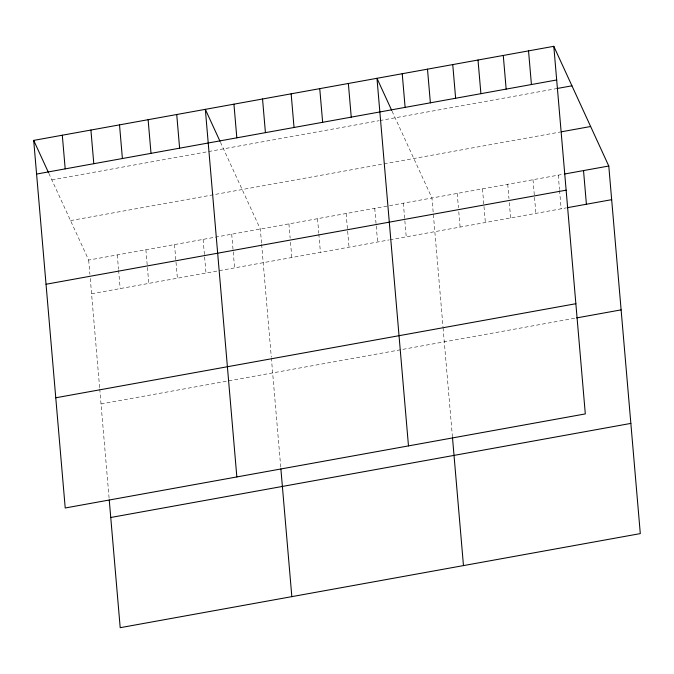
<?xml version="1.0" encoding="UTF-8"?>
<svg xmlns="http://www.w3.org/2000/svg" width="674" height="674" viewBox="0 0 674 674"><rect width="100%" height="100%" fill="white"/><g stroke="black" fill="none" stroke-linecap="round" stroke-linejoin="round"><path stroke-width="0.51" stroke-dasharray="3.37 2.53" d="M51.847 179.891L378.763 120.756M379.791 120.57L555.78 88.741M70.543 220.592L560.33 131.994M48.823 173.311L88.69 260.088L214.349 237.358M215.368 237.172L563.312 174.237M91.571 293.746L388.864 239.969M389.884 239.784L566.202 207.895M101.016 403.945L575.647 318.094M392.083 111.218L431.95 197.996L442.995 326.831M220.457 142.265L260.316 229.042L261.546 243.322M558.266 175.147L559.487 189.428M559.572 190.447L561.147 208.805M532.999 179.722L535.889 213.38M507.741 184.288L508.963 198.569M509.308 202.647L510.622 217.946M482.474 188.863L485.364 222.513M457.216 193.43L458.438 207.71M458.792 211.788L460.098 227.087M443.079 327.834L452.423 436.819M403.347 203.177L406.228 236.827M374.744 208.35L377.625 242.008M346.133 213.523L349.022 247.181M317.53 218.696L318.751 232.977M318.844 233.996L320.42 252.354M288.927 223.869L290.149 238.149M290.502 242.227L291.808 257.527M261.63 244.342L271.277 356.875M271.361 357.877L280.797 467.866M231.713 234.215L234.603 267.873M203.11 239.396L205.991 273.054M174.507 244.569L177.388 278.227M145.896 249.742L148.786 283.4M117.293 254.915L118.514 269.196M118.607 270.215L120.174 288.573M88.69 260.088L89.912 274.369M90.257 278.446L99.642 387.921M99.735 388.923L109.163 498.912"/><path stroke-width="1.01" d="M553.801 46.312L585.31 413.912L65.218 507.985L33.7 140.394L553.801 46.312L608.782 166.015L640.3 533.606L120.199 627.688L109.247 499.94M36.581 174.052L556.682 79.97M556.791 88.555L571.948 85.817M561.332 131.809L590.643 126.51M564.323 174.052L608.782 166.015M46.034 284.251L566.135 190.169M567.213 207.71L611.672 199.673M55.765 397.786L575.866 303.713M576.658 317.909L621.116 309.872M110.755 517.489L630.856 423.407M391.653 110.275L376.968 78.302L408.478 445.893M220.019 141.321L205.334 109.348L236.844 476.939M33.7 140.394L48.393 172.367M583.524 170.581L586.405 204.239M528.534 50.879L531.424 84.536M503.276 55.453L506.157 89.111M478.009 60.02L480.899 93.678M452.751 64.594L455.632 98.244M427.493 69.161L430.374 102.819M452.515 437.847L463.468 565.596M402.226 73.727L405.116 107.385M348.357 83.475L351.247 117.133M319.754 88.648L322.644 122.306M291.151 93.821L294.033 127.479M262.54 98.994L265.43 132.652M280.881 468.893L291.834 596.642M233.937 104.175L236.827 137.825M176.731 114.521L179.613 148.179M148.12 119.694L151.01 153.352M119.517 124.867L122.398 158.525M90.914 130.04L93.796 163.698M62.303 135.213L65.193 168.871"/></g></svg>
